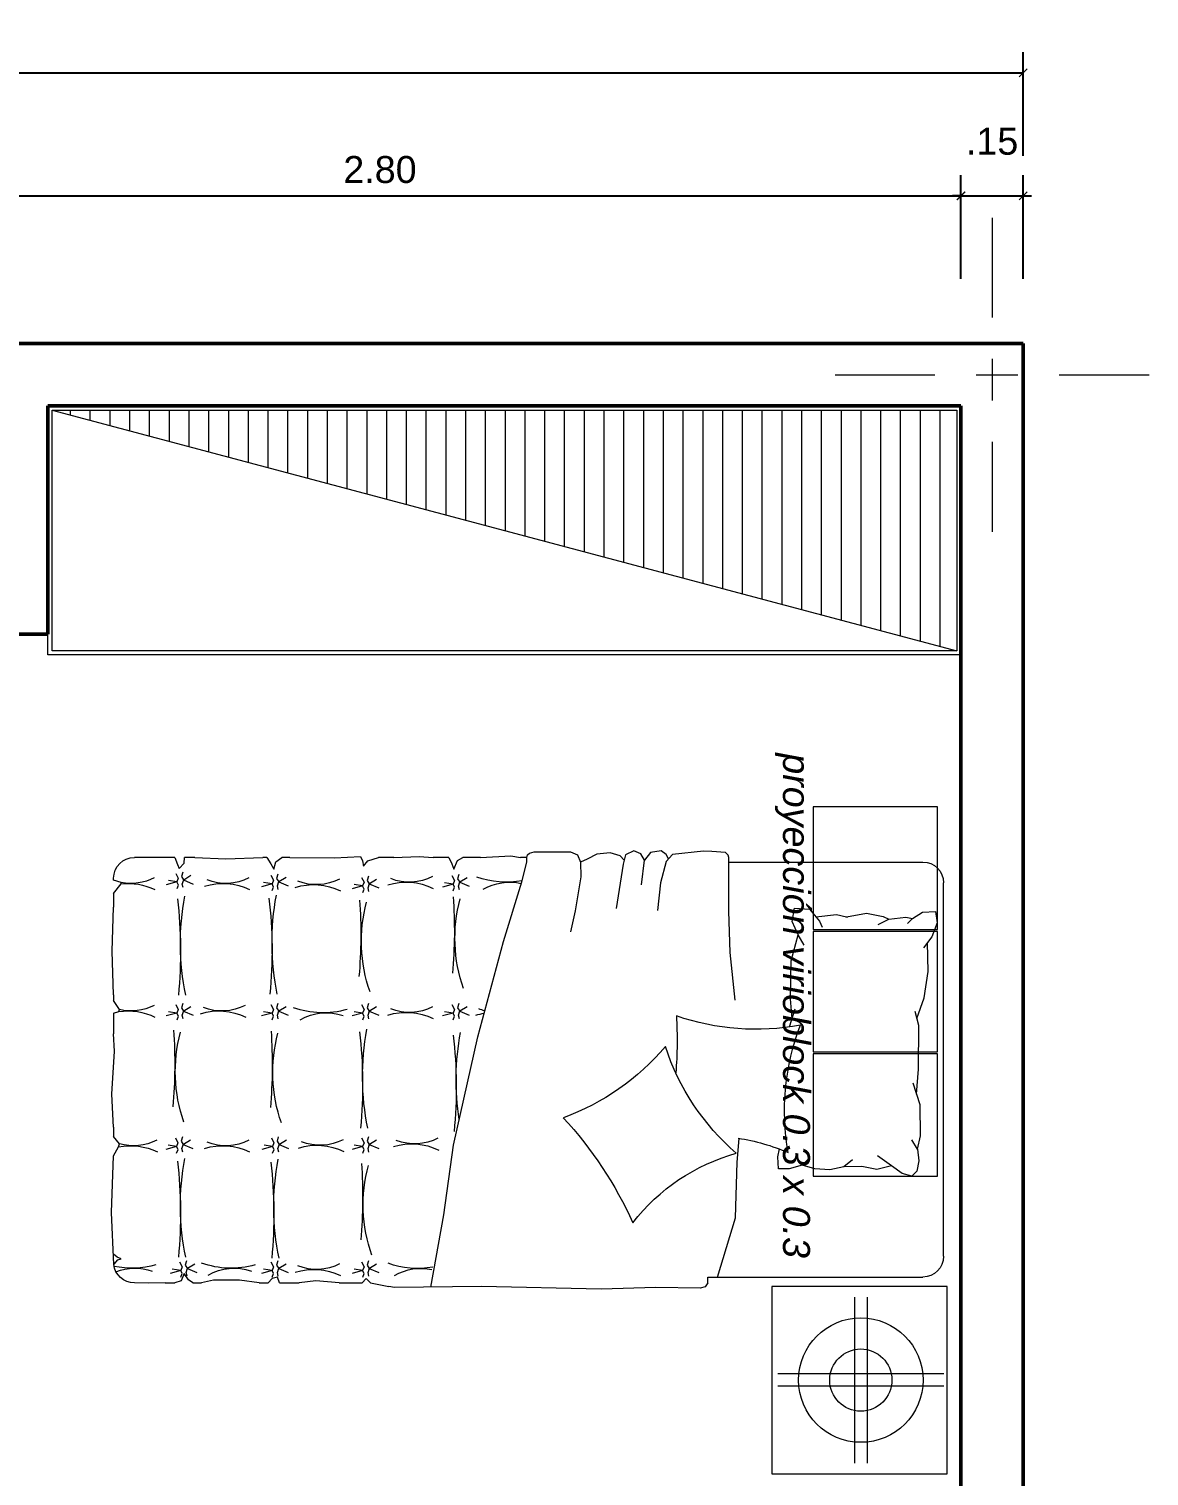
# Model space of a CAD drawing. Header units: millimetres. Extents: x 2033 to 2295, y 1536 to 1691.
# Drawn here: x 2186.819 to 2189.518, y 1555.868 to 1559.356 of the extents above; entities that cross this region are included whole.
import ezdxf

# ---------------------------------------------------------------- set-up
doc = ezdxf.new("R2010")
doc.units = ezdxf.units.MM
doc.linetypes.add('ACAD_ISO10W100', pattern=[18, 12, -3, 0, -3])
doc.layers.get('Defpoints').update_dxf_attribs({"color": 164})
for name, color, linetype, lineweight in [('Mobiliario', 38, 'Continuous', 9), ('MUEBLES-PUERTAS', 21, 'Continuous', 9), ('muroalto', 12, 'Continuous', 50), ('PYV', 30, 'Continuous', 13), ('texturasde piso', 252, 'Continuous', 0), ('UNO', 254, 'Continuous', 9)]:
    doc.layers.add(name, color=color, linetype=linetype, lineweight=lineweight)
doc.styles.get("Standard").update_dxf_attribs({"font": 'arial.ttf'})
doc.dimstyles.new('Aritek', dxfattribs={"dimtxt": 0.065, "dimasz": 0.02, "dimexe": 0.05, "dimexo": 0.15, "dimgap": 0.03, "dimtad": 2, "dimtih": 1, "dimtoh": 1, "dimzin": 4, "dimdsep": 46, "dimtxsty": 'Standard', "dimblk": 'ARCHTICK', "dimcen": 0.1, "dimclrt": 7, "dimadec": 0, "dimazin": 0, "dimtfac": 1, "dimtmove": 2, "dimatfit": 1, "dimldrblk": 'DOTSMALL', "dimfxl": 0.2, "dimfxlon": 1, "dimarcsym": 0})

# ---------------------------------------------------------------- blocks, each defined once
blk = doc.blocks.new('P')
at = {"linetype": 'Continuous'}
for p, q in [((0.06, 1), (0.02, 1)), ((0.02, 0.075), (0.02, 1)), ((0.06, 1), (0.06, 0.075)), ((0, 0), (0, 0.075)), ((0, 0.075), (0.02, 0.075)), ((0.06, 0.075), (0.02, 0.075)), ((0.02, 0.075), (0.02, 0.035)), ((0.98, 0.075), (0.98, 0.035)), ((1, 0.075), (0.98, 0.075)), ((1, 0), (1, 0.075)), ((0.03, 0), (0, 0)), ((0.02, 0.035), (0.03, 0.035)), ((0.03, 0.035), (0.03, 0)), ((0.97, 0.035), (0.97, 0)), ((0.98, 0.035), (0.97, 0.035)), ((0.97, 0), (1, 0))]:
    blk.add_line(p, q, dxfattribs=at)
blk.add_arc((0.0086, 0.0289), 0.9725, 2.7199, 86.9696, dxfattribs=at)
blk = doc.blocks.new('1cama')
at = {"layer": 'Mobiliario'}
for p, q in [((729.901, 525.6366), (729.8037, 525.6366)), ((729.901, 525.6366), (729.9076, 525.62)), ((729.9237, 525.6229), (729.9244, 525.6366)), ((729.9492, 525.6366), (729.9244, 525.6366)), ((729.9492, 525.6366), (730.0245, 525.6332)), ((730.0245, 525.6332), (730.1129, 525.6366)), ((730.1231, 525.6366), (730.1129, 525.6366)), ((730.1231, 525.6366), (730.1326, 525.6215)), ((730.1443, 525.6259), (730.1589, 525.6366)), ((730.1786, 525.6366), (730.1589, 525.6366)), ((730.1786, 525.6366), (730.286, 525.6361)), ((730.286, 525.6361), (730.3489, 525.639)), ((730.3489, 525.639), (730.3533, 525.6288)), ((730.3664, 525.6288), (730.392, 525.6366)), ((730.4287, 525.6366), (730.392, 525.6366)), ((730.4287, 525.6366), (730.4901, 525.6391)), ((730.4901, 525.6391), (730.5237, 525.6366)), ((730.5617, 525.6366), (730.5237, 525.6366)), ((730.5617, 525.6366), (730.569, 525.6216)), ((730.5822, 525.6289), (730.5953, 525.6366)), ((730.6377, 525.6366), (730.5953, 525.6366)), ((730.6377, 525.6366), (730.7108, 525.6406)), ((730.7108, 525.6406), (730.7341, 525.6366)), ((730.7496, 525.6366), (730.7341, 525.6366)), ((730.7496, 525.6366), (730.7507, 525.6429)), ((730.7496, 525.6256), (730.7496, 525.6366)), ((730.7507, 525.6429), (730.756, 525.6468)), ((730.756, 525.6468), (730.7669, 525.6505)), ((730.7669, 525.6505), (730.8548, 525.6501)), ((730.8548, 525.6501), (730.8715, 525.6433)), ((730.8715, 525.6433), (730.8784, 525.6254)), ((730.9183, 525.6447), (730.8949, 525.6323)), ((730.95, 525.6475), (730.9183, 525.6447)), ((730.9747, 525.6406), (730.95, 525.6475)), ((730.984, 525.6299), (730.9747, 525.6406)), ((730.9868, 525.6426), (730.9819, 525.6207)), ((731.0075, 525.6523), (730.9868, 525.6426)), ((731.0245, 525.645), (731.0075, 525.6523)), ((731.033, 525.6304), (731.0245, 525.645)), ((731.0476, 525.6486), (731.033, 525.6304)), ((731.0731, 525.6523), (731.0476, 525.6486)), ((731.0853, 525.6438), (731.0731, 525.6523)), ((731.1002, 525.644), (731.0853, 525.6267)), ((731.0908, 525.6331), (731.0853, 525.6438)), ((731.1748, 525.652), (731.1002, 525.644)), ((731.1953, 525.6507), (731.1748, 525.652)), ((731.2279, 525.6489), (731.1953, 525.6507)), ((731.2344, 525.6424), (731.2279, 525.6489)), ((731.2363, 525.6366), (731.2344, 525.6424)), ((731.2363, 525.6256), (731.2363, 525.6366)), ((729.9076, 525.62), (729.912, 525.6098)), ((729.912, 525.6098), (729.9237, 525.6229)), ((729.9202, 525.6008), (729.9172, 525.5904)), ((730.1326, 525.6215), (730.1399, 525.6083)), ((730.1399, 525.6083), (730.1443, 525.6259)), ((730.3533, 525.6288), (730.3562, 525.6156)), ((730.3562, 525.6156), (730.3664, 525.6288)), ((730.569, 525.6216), (730.5734, 525.6084)), ((730.5734, 525.6084), (730.5822, 525.6289)), ((730.7371, 525.5776), (730.7496, 525.6256)), ((730.8949, 525.6323), (730.8784, 525.6254)), ((730.8784, 525.6254), (730.8797, 525.5896)), ((730.9819, 525.6207), (730.9649, 525.5135)), ((731.0257, 525.5707), (731.033, 525.6304)), ((731.0853, 525.6267), (731.0719, 525.5756)), ((731.2363, 525.6256), (731.7037, 525.6256)), ((731.2363, 525.5071), (731.2363, 525.6256)), ((729.7537, 525.5815), (729.7537, 525.5866)), ((729.7721, 525.5764), (729.7537, 525.5818)), ((729.7537, 525.5494), (729.7715, 525.5732)), ((729.7715, 525.5732), (729.7721, 525.5764)), ((729.9061, 525.5778), (729.8806, 525.5708)), ((729.9061, 525.5778), (729.8857, 525.5811)), ((729.9035, 525.5982), (729.9095, 525.5867)), ((729.9095, 525.5867), (729.9061, 525.5778)), ((729.9098, 525.57), (729.9061, 525.5778)), ((729.9065, 525.5619), (729.9098, 525.57)), ((729.9172, 525.5904), (729.9222, 525.5826)), ((729.9191, 525.5726), (729.9228, 525.583)), ((729.9213, 525.5641), (729.9191, 525.5726)), ((729.9222, 525.5826), (729.945, 525.5726)), ((729.9228, 525.583), (729.9399, 525.5938)), ((730.1354, 525.5732), (730.1098, 525.5661)), ((730.1354, 525.5732), (730.115, 525.5765)), ((730.1328, 525.5936), (730.1387, 525.5821)), ((730.1387, 525.5821), (730.1354, 525.5732)), ((730.1391, 525.5654), (730.1354, 525.5732)), ((730.1358, 525.5572), (730.1391, 525.5654)), ((730.1495, 525.5962), (730.1465, 525.5858)), ((730.1465, 525.5858), (730.1515, 525.578)), ((730.1484, 525.568), (730.1521, 525.5784)), ((730.1506, 525.5594), (730.1484, 525.568)), ((730.1515, 525.578), (730.1743, 525.568)), ((730.1521, 525.5784), (730.1691, 525.5891)), ((730.3537, 525.5683), (730.3282, 525.5612)), ((730.3537, 525.5683), (730.3334, 525.5716)), ((730.3511, 525.5887), (730.3571, 525.5772)), ((730.3571, 525.5772), (730.3537, 525.5683)), ((730.3574, 525.5605), (730.3537, 525.5683)), ((730.3678, 525.5913), (730.3649, 525.5809)), ((730.3649, 525.5809), (730.3698, 525.5731)), ((730.3667, 525.5631), (730.3704, 525.5735)), ((730.3698, 525.5731), (730.3927, 525.5631)), ((730.3704, 525.5735), (730.3875, 525.5842)), ((730.5716, 525.5725), (730.546, 525.5654)), ((730.5716, 525.5725), (730.5512, 525.5758)), ((730.569, 525.5929), (730.5749, 525.5814)), ((730.5749, 525.5814), (730.5716, 525.5725)), ((730.5753, 525.5647), (730.5716, 525.5725)), ((730.5857, 525.5955), (730.5827, 525.5851)), ((730.5827, 525.5851), (730.5877, 525.5773)), ((730.5846, 525.5673), (730.5883, 525.5777)), ((730.5868, 525.5587), (730.5846, 525.5673)), ((730.5877, 525.5773), (730.6105, 525.5673)), ((730.5883, 525.5777), (730.6053, 525.5884)), ((730.6931, 525.4337), (730.7371, 525.5776)), ((730.8797, 525.5896), (730.866, 525.5083)), ((731.0719, 525.5756), (731.0646, 525.5087)), ((731.7537, 524.6756), (731.7537, 525.5756)), ((729.7537, 525.5494), (729.7537, 525.5172)), ((730.3541, 525.5523), (730.3574, 525.5605)), ((730.3689, 525.5546), (730.3667, 525.5631)), ((730.572, 525.5565), (730.5753, 525.5647)), ((729.7498, 525.4109), (729.7537, 525.5172)), ((730.866, 525.5083), (730.855, 525.4573)), ((731.2392, 525.4072), (731.2363, 525.5071)), ((731.3887, 525.4819), (731.3943, 525.5143)), ((731.3943, 525.5143), (731.4306, 525.5121)), ((731.4306, 525.5121), (731.4543, 525.4834)), ((731.446, 525.4935), (731.4953, 525.4991)), ((731.4953, 525.4991), (731.5201, 525.4934)), ((731.5201, 525.4934), (731.5683, 525.502)), ((731.5683, 525.502), (731.6079, 525.4941)), ((731.6787, 525.4898), (731.7032, 525.5047)), ((731.7032, 525.5047), (731.7343, 525.5065)), ((731.7343, 525.5065), (731.7381, 525.4789)), ((731.4031, 525.45), (731.3887, 525.4819)), ((731.4185, 525.468), (731.4185, 525.468)), ((731.4185, 525.468), (731.4185, 525.468)), ((731.4185, 525.468), (731.4185, 525.468)), ((731.4456, 525.4939), (731.4494, 525.4939)), ((731.4543, 525.4834), (731.4607, 525.4684)), ((731.518, 525.4939), (731.5227, 525.4939)), ((731.5958, 525.4748), (731.6221, 525.4878)), ((731.6079, 525.4941), (731.6221, 525.4878)), ((731.6221, 525.4878), (731.6625, 525.4926)), ((731.6625, 525.4926), (731.6787, 525.4898)), ((731.667, 525.4777), (731.6787, 525.4898)), ((731.7381, 525.4789), (731.7251, 525.4451)), ((730.6314, 525.2045), (730.6931, 525.4337)), ((731.3866, 525.3872), (731.4031, 525.45)), ((731.418, 525.4254), (731.4031, 525.45)), ((731.7251, 525.4451), (731.7053, 525.4189)), ((731.7164, 525.3618), (731.7148, 525.4314)), ((729.7537, 525.3052), (729.7498, 525.4109)), ((731.2515, 525.2931), (731.2392, 525.4072)), ((731.3847, 525.2962), (731.3866, 525.3872)), ((731.7071, 525.2985), (731.7164, 525.3618)), ((729.7537, 525.3052), (729.7537, 525.292)), ((729.7677, 525.2699), (729.7537, 525.292)), ((731.3884, 525.2479), (731.3847, 525.2962)), ((731.6895, 525.2486), (731.7071, 525.2985)), ((729.7537, 525.2617), (729.7666, 525.2651)), ((729.7537, 525.2617), (729.7537, 525.2116)), ((729.7666, 525.2651), (729.7677, 525.2699)), ((729.9061, 525.2617), (729.8806, 525.2546)), ((729.9061, 525.2617), (729.8857, 525.265)), ((729.9035, 525.2821), (729.9095, 525.2706)), ((729.9095, 525.2706), (729.9061, 525.2617)), ((729.9098, 525.2539), (729.9061, 525.2617)), ((729.9065, 525.2457), (729.9098, 525.2539)), ((729.9202, 525.2847), (729.9172, 525.2743)), ((729.9172, 525.2743), (729.9222, 525.2665)), ((729.9191, 525.2565), (729.9228, 525.2669)), ((729.9213, 525.2479), (729.9191, 525.2565)), ((729.9222, 525.2665), (729.945, 525.2565)), ((729.9228, 525.2669), (729.9399, 525.2776)), ((730.1354, 525.2617), (730.1098, 525.2546)), ((730.1354, 525.2617), (730.115, 525.265)), ((730.1328, 525.2821), (730.1387, 525.2706)), ((730.1387, 525.2706), (730.1354, 525.2617)), ((730.1391, 525.2539), (730.1354, 525.2617)), ((730.1358, 525.2457), (730.1391, 525.2539)), ((730.1495, 525.2847), (730.1465, 525.2743)), ((730.1465, 525.2743), (730.1515, 525.2665)), ((730.1484, 525.2565), (730.1521, 525.2669)), ((730.1506, 525.2479), (730.1484, 525.2565)), ((730.1515, 525.2665), (730.1743, 525.2565)), ((730.1521, 525.2669), (730.1691, 525.2776)), ((730.3537, 525.2617), (730.3282, 525.2546)), ((730.3537, 525.2617), (730.3334, 525.265)), ((730.3511, 525.2821), (730.3571, 525.2706)), ((730.3571, 525.2706), (730.3537, 525.2617)), ((730.3574, 525.2539), (730.3537, 525.2617)), ((730.3541, 525.2457), (730.3574, 525.2539)), ((730.3678, 525.2847), (730.3649, 525.2743)), ((730.3649, 525.2743), (730.3698, 525.2665)), ((730.3667, 525.2565), (730.3704, 525.2669)), ((730.3689, 525.2479), (730.3667, 525.2565)), ((730.3698, 525.2665), (730.3927, 525.2565)), ((730.3704, 525.2669), (730.3875, 525.2776)), ((730.5716, 525.2617), (730.546, 525.2546)), ((730.5716, 525.2617), (730.5512, 525.265)), ((730.569, 525.2821), (730.5749, 525.2706)), ((730.5749, 525.2706), (730.5716, 525.2617)), ((730.5753, 525.2539), (730.5716, 525.2617)), ((730.572, 525.2457), (730.5753, 525.2539)), ((730.5857, 525.2847), (730.5827, 525.2743)), ((730.5827, 525.2743), (730.5877, 525.2665)), ((730.5846, 525.2565), (730.5883, 525.2669)), ((730.5868, 525.2479), (730.5846, 525.2565)), ((730.5877, 525.2665), (730.6105, 525.2565)), ((730.5883, 525.2669), (730.6053, 525.2776)), ((731.3822, 525.2283), (731.396, 525.2719)), ((731.694, 525.2319), (731.6851, 525.2653)), ((731.693, 525.1263), (731.694, 525.2319)), ((729.7555, 525.1701), (729.7537, 525.2116)), ((730.5727, 524.9431), (730.6314, 525.2045)), ((729.7497, 525.0663), (729.7555, 525.1701)), ((731.6885, 525.0662), (731.693, 525.1263)), ((731.6969, 525.0404), (731.68, 525.0924)), ((729.7537, 524.9864), (729.7497, 525.0663)), ((731.6978, 524.9656), (731.6969, 525.0404)), ((729.7537, 524.9864), (729.7537, 524.9644)), ((729.7679, 524.9467), (729.7537, 524.9644)), ((729.7537, 524.9176), (729.7657, 524.9392)), ((729.7657, 524.9392), (729.7679, 524.9467)), ((729.9053, 524.9403), (729.8797, 524.9332)), ((729.9053, 524.9403), (729.8849, 524.9436)), ((729.9027, 524.9607), (729.9086, 524.9492)), ((729.9086, 524.9492), (729.9053, 524.9403)), ((729.909, 524.9325), (729.9053, 524.9403)), ((729.9193, 524.9633), (729.9164, 524.9529)), ((729.9164, 524.9529), (729.9213, 524.9451)), ((729.9182, 524.9351), (729.9219, 524.9455)), ((729.9213, 524.9451), (729.9442, 524.9351)), ((729.9219, 524.9455), (729.939, 524.9562)), ((730.1365, 524.9403), (730.1109, 524.9332)), ((730.1365, 524.9403), (730.1161, 524.9436)), ((730.1339, 524.9607), (730.1398, 524.9492)), ((730.1398, 524.9492), (730.1365, 524.9403)), ((730.1402, 524.9325), (730.1365, 524.9403)), ((730.1506, 524.9633), (730.1476, 524.9529)), ((730.1476, 524.9529), (730.1525, 524.9451)), ((730.1495, 524.9351), (730.1532, 524.9455)), ((730.1525, 524.9451), (730.1754, 524.9351)), ((730.1532, 524.9455), (730.1702, 524.9562)), ((730.3537, 524.9403), (730.3282, 524.9332)), ((730.3537, 524.9403), (730.3334, 524.9436)), ((730.3511, 524.9607), (730.3571, 524.9492)), ((730.3571, 524.9492), (730.3537, 524.9403)), ((730.3574, 524.9325), (730.3537, 524.9403)), ((730.3678, 524.9633), (730.3649, 524.9529)), ((730.3649, 524.9529), (730.3698, 524.9451)), ((730.3667, 524.9351), (730.3704, 524.9455)), ((730.3698, 524.9451), (730.3927, 524.9351)), ((730.3704, 524.9455), (730.3875, 524.9562)), ((730.5493, 524.7757), (730.5727, 524.9431)), ((731.2561, 524.902), (731.2608, 524.9591)), ((731.6904, 524.9333), (731.6772, 524.9559)), ((731.6904, 524.9333), (731.6978, 524.9656)), ((729.7482, 524.7811), (729.7537, 524.9176)), ((729.9056, 524.9243), (729.909, 524.9325)), ((729.9205, 524.9266), (729.9182, 524.9351)), ((730.1369, 524.9243), (730.1402, 524.9325)), ((730.1517, 524.9266), (730.1495, 524.9351)), ((730.3541, 524.9243), (730.3574, 524.9325)), ((730.3689, 524.9266), (730.3667, 524.9351)), ((731.3543, 524.9154), (731.358, 524.9341)), ((731.3562, 524.8861), (731.3543, 524.9154)), ((731.4306, 524.9126), (731.4132, 524.8954)), ((731.5341, 524.9081), (731.5131, 524.8912)), ((731.6279, 524.8933), (731.5947, 524.9172)), ((731.6942, 524.9057), (731.689, 524.8805)), ((731.6904, 524.9333), (731.6942, 524.9057)), ((731.2525, 524.7682), (731.2561, 524.902)), ((731.3817, 524.8864), (731.3562, 524.8861)), ((731.4132, 524.8954), (731.3817, 524.8864)), ((731.4436, 524.8863), (731.4132, 524.8954)), ((731.4798, 524.8841), (731.4436, 524.8863)), ((731.5131, 524.8912), (731.4798, 524.8841)), ((731.5568, 524.8922), (731.5131, 524.8912)), ((731.5928, 524.8845), (731.5568, 524.8922)), ((731.6279, 524.8933), (731.5928, 524.8845)), ((731.6541, 524.8753), (731.6279, 524.8933)), ((731.6774, 524.8685), (731.6541, 524.8753)), ((731.689, 524.8805), (731.6774, 524.8685)), ((729.7541, 524.6558), (729.7482, 524.7811)), ((730.5179, 524.6014), (730.5493, 524.7757)), ((731.209, 524.6256), (731.2525, 524.7682)), ((729.7623, 524.6732), (729.7537, 524.6809)), ((729.7553, 524.6565), (729.7636, 524.6667)), ((729.7718, 524.6697), (729.7623, 524.6732)), ((729.7636, 524.6667), (729.7718, 524.6697)), ((729.9128, 524.6619), (729.9187, 524.6504)), ((729.9295, 524.6645), (729.9265, 524.6541)), ((730.1328, 524.6619), (730.1387, 524.6504)), ((730.1495, 524.6645), (730.1465, 524.6541)), ((730.3511, 524.6619), (730.3571, 524.6504)), ((730.3678, 524.6645), (730.3649, 524.6541)), ((729.9154, 524.6415), (729.8898, 524.6344)), ((729.9154, 524.6415), (729.895, 524.6448)), ((729.9187, 524.6504), (729.9154, 524.6415)), ((729.9191, 524.6337), (729.9154, 524.6415)), ((729.9158, 524.6255), (729.9191, 524.6337)), ((729.9238, 524.6338), (729.9165, 524.6162)), ((729.934, 524.6191), (729.9238, 524.6338)), ((729.9265, 524.6541), (729.9315, 524.6463)), ((729.9284, 524.6363), (729.9321, 524.6467)), ((729.9306, 524.6278), (729.9284, 524.6363)), ((729.9315, 524.6463), (729.9543, 524.6363)), ((729.9321, 524.6467), (729.9491, 524.6574)), ((730.1354, 524.6415), (730.1098, 524.6344)), ((730.1354, 524.6415), (730.115, 524.6448)), ((730.1387, 524.6504), (730.1354, 524.6415)), ((730.1391, 524.6337), (730.1354, 524.6415)), ((730.1488, 524.625), (730.1357, 524.6221)), ((730.1358, 524.6255), (730.1391, 524.6337)), ((730.1465, 524.6541), (730.1515, 524.6463)), ((730.1484, 524.6363), (730.1521, 524.6467)), ((730.1506, 524.6278), (730.1484, 524.6363)), ((730.1538, 524.6114), (730.1488, 524.625)), ((730.1515, 524.6463), (730.1743, 524.6363)), ((730.1521, 524.6467), (730.1691, 524.6574)), ((730.3537, 524.6415), (730.3282, 524.6344)), ((730.3537, 524.6415), (730.3334, 524.6448)), ((730.3571, 524.6504), (730.3537, 524.6415)), ((730.3574, 524.6337), (730.3537, 524.6415)), ((730.3541, 524.6255), (730.3574, 524.6337)), ((730.3649, 524.6541), (730.3698, 524.6463)), ((730.3667, 524.6363), (730.3704, 524.6467)), ((730.3689, 524.6278), (730.3667, 524.6363)), ((730.3698, 524.6463), (730.3927, 524.6363)), ((730.3704, 524.6467), (730.3875, 524.6574)), ((731.1855, 524.6256), (731.7037, 524.6256)), ((731.1855, 524.6114), (731.1855, 524.6256)), ((729.8376, 524.6104), (729.8037, 524.6114)), ((729.8777, 524.6114), (729.8376, 524.6104)), ((729.8777, 524.6114), (729.901, 524.6114)), ((729.9165, 524.6162), (729.901, 524.6114)), ((729.9449, 524.6114), (729.934, 524.6191)), ((729.9449, 524.6114), (729.9653, 524.6114)), ((729.994, 524.6177), (729.9653, 524.6114)), ((730.0568, 524.6177), (729.994, 524.6177)), ((730.1041, 524.6114), (730.0568, 524.6177)), ((730.1041, 524.6114), (730.1261, 524.6114)), ((730.1357, 524.6221), (730.1261, 524.6114)), ((730.1538, 524.6114), (730.2006, 524.6114)), ((730.2409, 524.6162), (730.2006, 524.6114)), ((730.297, 524.6114), (730.2409, 524.6162)), ((730.297, 524.6114), (730.3526, 524.6114)), ((730.3622, 524.6221), (730.3526, 524.6114)), ((730.373, 524.6114), (730.3622, 524.6221)), ((730.373, 524.6114), (730.4168, 524.603)), ((730.4304, 524.6003), (730.4168, 524.603)), ((730.6403, 524.603), (730.4304, 524.6003)), ((730.9283, 524.5962), (730.6403, 524.603)), ((731.0604, 524.6003), (730.9283, 524.5962)), ((731.1667, 524.5989), (731.0604, 524.6003)), ((731.1789, 524.6017), (731.1667, 524.5989)), ((731.1855, 524.6114), (731.1789, 524.6017))]:
    blk.add_line(p, q, dxfattribs=at)
at = {"layer": 'Mobiliario', "extrusion": (0, 0, -1)}
for centre, major_axis, start_param, end_param in [((729.8037, 525.5866), (0.0354, 0.0354), 3.926991, 5.497787), ((731.7037, 525.5756), (0.0354, 0.0354), -0.785398, 0.785398), ((729.7883, 525.4268), (-0.1042, 0.1042), 0.671089, 1.241981), ((729.7958, 525.6959), (-0.0862, 0.0862), 3.451408, 4.122212), ((730.0164, 525.4268), (0.1042, 0.1042), -1.088313, -0.328815), ((730.0238, 525.6959), (-0.0862, 0.0862), 3.451408, 4.302576), ((730.2351, 525.4238), (0.1042, 0.1042), -1.088313, -0.328815), ((730.2425, 525.6929), (0.0862, 0.0862), 1.880611, 2.731779), ((730.4586, 525.4299), (0.1042, 0.1042), -1.088313, -0.328815), ((730.4661, 525.699), (-0.0862, 0.0862), 3.451408, 4.302576), ((730.6996, 525.7871), (-0.1486, 0.1486), 3.743851, 4.271332), ((730.7076, 525.4508), (-0.0893, 0.0893), 0.261907, 1.012101), ((728.8288, 525.4105), (0.768, 0.768), 0.668904, 0.882861), ((730.5333, 525.4298), (0.4374, 0.4374), 3.723702, 4.111777), ((729.0493, 525.4125), (0.768, 0.768), 0.668904, 0.882861), ((730.7539, 525.4317), (0.4374, 0.4374), 3.723702, 4.111777), ((729.1702, 525.4524), (0.8338, 0.8338), 0.716197, 0.872766), ((730.9387, 525.442), (0.2564, 0.2564), 3.585139, 4.191425), ((729.3956, 525.4603), (0.8338, 0.8338), 0.716197, 0.872766), ((730.7133, 525.4342), (0.2564, 0.2564), 3.585139, 4.191425), ((729.7884, 525.1194), (0.1042, 0.1042), -0.933777, -0.328815), ((729.7958, 525.3885), (-0.0862, 0.0862), 3.451408, 4.159706), ((730.0073, 525.1194), (0.1042, 0.1042), -1.088313, -0.328815), ((730.0147, 525.3885), (0.0862, 0.0862), 1.880611, 2.731779), ((730.2581, 525.4724), (0.1486, 0.1486), 2.076686, 2.700536), ((730.2661, 525.1362), (-0.0893, 0.0893), 0.261907, 1.116869), ((730.4586, 525.116), (0.1042, 0.1042), -1.088313, -0.328815), ((730.4661, 525.3851), (0.0862, 0.0862), 1.880611, 2.731779), ((730.6707, 525.116), (-0.1042, 0.1042), 0.482483, 0.621599), ((730.6782, 525.3851), (-0.0862, 0.0862), 4.175522, 4.302576), ((730.1465, 525.1963), (0.6824, 0.6824), 0.724808, 0.867237), ((731.3007, 525.8062), (-0.4127, 0.4127), 3.741064, 4.260245), ((728.7218, 525.1388), (-0.8338, 0.8338), 2.286993, 2.443562), ((728.9567, 525.1366), (0.8338, 0.8338), 0.716197, 0.872766), ((730.9721, 525.109), (0.4374, 0.4374), 3.723702, 4.111777), ((731.9524, 525.0256), (0.4115, 0.4115), 3.75376, 4.290735), ((730.2649, 525.1205), (0.2564, 0.2564), 3.585139, 4.191425), ((730.4998, 525.1184), (0.2564, 0.2564), 3.585139, 4.191425), ((729.2676, 525.0898), (0.768, 0.768), 0.668904, 0.882861), ((729.4932, 525.082), (-0.768, 0.768), 2.2397, 2.453658), ((731.1977, 525.1012), (0.4374, 0.4374), 3.770546, 4.111777), ((730.6379, 525.558), (-0.4127, 0.4127), 3.059007, 3.578188), ((731.6359, 525.3629), (-0.4115, 0.4115), 4.642499, 5.179474), ((730.1264, 524.3569), (-0.6824, 0.6824), 1.613547, 1.9296), ((729.7943, 524.7947), (0.1042, 0.1042), -0.980518, -0.328815), ((729.8017, 525.0638), (0.0862, 0.0862), 1.880611, 2.637739), ((730.0164, 524.7947), (0.1042, 0.1042), -1.088313, -0.328815), ((730.0238, 525.0638), (-0.0862, 0.0862), 3.451408, 4.302576), ((730.2434, 524.7958), (-0.1042, 0.1042), 0.482483, 1.241981), ((730.2509, 525.0649), (-0.0862, 0.0862), 3.451408, 4.302576), ((730.472, 524.7992), (0.1042, 0.1042), -1.088313, -0.328815), ((730.4795, 525.0683), (0.0862, 0.0862), 1.880611, 2.731779), ((731.1893, 524.4921), (0.3345, 0.3345), -0.638386, -0.372238), ((728.8288, 524.7787), (0.768, 0.768), 0.668904, 0.882861), ((730.5333, 524.7979), (0.4374, 0.4374), 3.723702, 4.111777), ((729.0537, 524.7764), (0.768, 0.768), 0.668904, 0.882861), ((730.7582, 524.7956), (0.4374, 0.4374), 3.723702, 4.111777), ((731.3799, 524.4676), (-0.3345, 0.3345), 6.153921, 6.799687), ((730.7177, 524.7997), (0.2564, 0.2564), 3.585139, 4.191425), ((729.1745, 524.8179), (0.8338, 0.8338), 0.716197, 0.872766), ((730.0365, 524.8569), (-0.1486, 0.1486), 3.647482, 4.271332), ((730.4859, 524.8564), (-0.1486, 0.1486), 3.751041, 4.271332), ((731.7037, 524.6756), (0.0354, 0.0354), 0.785398, 2.356194), ((729.8037, 524.6614), (-0.0354, 0.0354), 3.926991, 5.384054), ((729.7974, 524.8569), (-0.1486, 0.1486), 3.647482, 4.131092), ((729.8054, 524.5206), (0.0893, 0.0893), -1.158214, -0.453928), ((730.0445, 524.5206), (0.0893, 0.0893), -1.30889, -0.453928), ((730.2351, 524.4966), (-0.1042, 0.1042), 0.482483, 1.241981), ((730.2425, 524.7657), (-0.0862, 0.0862), 3.451408, 4.302576), ((730.4939, 524.5201), (0.0893, 0.0893), -1.30889, -0.570385)]:
    blk.add_ellipse(centre, major_axis=major_axis, ratio=1, start_param=start_param, end_param=end_param, dxfattribs=at)
blk = doc.blocks.new('veldo')
at = {"layer": 'Mobiliario'}
for p, q in [((731.1008, 523.9665), (731.1008, 523.5665)), ((731.1308, 523.9665), (731.1308, 523.5665)), ((730.9158, 523.7815), (731.3158, 523.7815)), ((730.9158, 523.7515), (731.3158, 523.7515))]:
    blk.add_line(p, q, dxfattribs=at)
blk.add_lwpolyline([(730.8905, 523.9746), (730.8905, 523.5521), (731.3415, 523.5521), (731.3415, 523.9746)], close=True, dxfattribs=at)
for radius in [0.15, 0.075]:
    blk.add_circle((731.1158, 523.7665), radius, dxfattribs=at)
blk = doc.blocks.new('_ArchTick')
at = {"color": 0, "linetype": 'ByBlock', "const_width": 0.15}
blk.add_lwpolyline([(-0.5, -0.5), (0.5, 0.5)], dxfattribs=at)
blk = doc.blocks.new('*D356')
at = {"layer": 'Defpoints', "color": 0, "linetype": 'Continuous', "transparency": 16777216}
for p in [(2189.0645, 1558.9534), (2186.2645, 1558.1688), (2189.0645, 1558.1688)]:
    blk.add_point(p, dxfattribs=at)
at = {"layer": 'UNO', "color": 0, "linetype": 'Continuous', "lineweight": -2, "transparency": 16777216}
for p, q in [((2186.2645, 1558.7534), (2186.2645, 1559.0034)), ((2189.0645, 1558.7534), (2189.0645, 1559.0034)), ((2186.2645, 1558.9534), (2189.0645, 1558.9534))]:
    blk.add_line(p, q, dxfattribs=at)
at = {"layer": 'UNO', "color": 0, "linetype": 'Continuous', "lineweight": -2, "transparency": 16777216, "xscale": 0.02, "yscale": 0.02, "zscale": 0.02, "rotation": 180}
blk.add_blockref('_ArchTick', (2186.2645, 1558.9534), dxfattribs=at)
at = {"layer": 'UNO', "color": 0, "linetype": 'Continuous', "lineweight": -2, "transparency": 16777216, "xscale": 0.02, "yscale": 0.02, "zscale": 0.02}
blk.add_blockref('_ArchTick', (2189.0645, 1558.9534), dxfattribs=at)
at = {"layer": 'UNO', "color": 7, "linetype": 'Continuous', "transparency": 16777216, "insert": (2187.6645, 1559.0165), "char_height": 0.065, "attachment_point": 5}
blk.add_mtext('2.80', dxfattribs=at)
blk = doc.blocks.new('_DotSmall')
at = {"color": 0, "linetype": 'ByBlock', "const_width": 0.5}
blk.add_lwpolyline([(-0.0625, 0, 1), (0.0625, 0, 1)], format="xyb", close=True, dxfattribs=at)
blk = doc.blocks.new('*D357')
at = {"layer": 'Defpoints', "color": 0, "linetype": 'Continuous', "transparency": 16777216}
for p in [(2189.2145, 1558.9534), (2189.2145, 1558.3188), (2189.0645, 1558.1688)]:
    blk.add_point(p, dxfattribs=at)
at = {"layer": 'UNO', "color": 0, "linetype": 'Continuous', "lineweight": -2, "transparency": 16777216}
for p, q in [((2189.0645, 1558.7534), (2189.0645, 1559.0034)), ((2189.2145, 1558.7534), (2189.2145, 1559.0034)), ((2189.0645, 1558.9534), (2189.0445, 1558.9534)), ((2189.0645, 1558.9534), (2189.2145, 1558.9534)), ((2189.2145, 1558.9534), (2189.2345, 1558.9534))]:
    blk.add_line(p, q, dxfattribs=at)
at = {"layer": 'UNO', "color": 0, "linetype": 'Continuous', "lineweight": -2, "transparency": 16777216, "xscale": 0.02, "yscale": 0.02, "zscale": 0.02}
blk.add_blockref('_ArchTick', (2189.0645, 1558.9534), dxfattribs=at)
at = {"layer": 'UNO', "color": 0, "linetype": 'Continuous', "lineweight": -2, "transparency": 16777216, "xscale": 0.02, "yscale": 0.02, "zscale": 0.02, "rotation": 180}
blk.add_blockref('_ArchTick', (2189.2145, 1558.9534), dxfattribs=at)
at = {"layer": 'UNO', "color": 7, "linetype": 'Continuous', "transparency": 16777216, "insert": (2189.1395, 1559.0847), "char_height": 0.065, "attachment_point": 5}
blk.add_mtext('.15', dxfattribs=at)
blk = doc.blocks.new('*D358')
at = {"layer": 'Defpoints', "color": 0, "linetype": 'Continuous', "transparency": 16777216}
for p in [(2189.2145, 1559.2498), (2181.5895, 1558.0794), (2189.2145, 1558.0794)]:
    blk.add_point(p, dxfattribs=at)
at = {"layer": 'UNO', "color": 0, "linetype": 'Continuous', "lineweight": -2, "transparency": 16777216}
for p, q in [((2181.5895, 1559.0498), (2181.5895, 1559.2998)), ((2189.2145, 1559.0498), (2189.2145, 1559.2998)), ((2181.5895, 1559.2498), (2189.2145, 1559.2498))]:
    blk.add_line(p, q, dxfattribs=at)
at = {"layer": 'UNO', "color": 0, "linetype": 'Continuous', "lineweight": -2, "transparency": 16777216, "xscale": 0.02, "yscale": 0.02, "zscale": 0.02, "rotation": 180}
blk.add_blockref('_ArchTick', (2181.5895, 1559.2498), dxfattribs=at)
at = {"layer": 'UNO', "color": 0, "linetype": 'Continuous', "lineweight": -2, "transparency": 16777216, "xscale": 0.02, "yscale": 0.02, "zscale": 0.02}
blk.add_blockref('_ArchTick', (2189.2145, 1559.2498), dxfattribs=at)
at = {"layer": 'UNO', "color": 7, "linetype": 'Continuous', "transparency": 16777216, "insert": (2185.402, 1559.313), "char_height": 0.065, "attachment_point": 5}
blk.add_mtext('7.63', dxfattribs=at)

msp = doc.modelspace()

# ---------------------------------------------------------------- hatches: boundary and pattern name
at = {"layer": 'MUEBLES-PUERTAS', "linetype": 'Continuous'}
h = msp.add_hatch(dxfattribs=at)
h.set_pattern_fill('LINE', color=256, scale=0.015, angle=450)
h.set_pattern_definition([(90, (69.225665, -26.127014), (-0.047625, 1e-17), [])])
h.paths.add_polyline_path([(2186.8745, 1558.4373), (2189.0545, 1557.8573), (2189.0545, 1558.4373)])

# ---------------------------------------------------------------- linework, layer by layer
msp.add_line((2186.8745, 1558.4373), (2189.0545, 1557.8573), dxfattribs=at)
for points in [[(2186.8645, 1558.4473), (2189.0645, 1558.4473), (2189.0645, 1557.8473), (2186.8645, 1557.8473)], [(2186.8745, 1558.4373), (2189.0545, 1558.4373), (2189.0545, 1557.8573), (2186.8745, 1557.8573)]]:
    msp.add_lwpolyline(points, close=True, dxfattribs=at)
at = {"layer": 'muroalto'}
for p, q in [((2181.5895, 1558.5973), (2189.2145, 1558.5973)), ((2189.2145, 1558.5973), (2189.2145, 1551.2473)), ((2186.8645, 1558.4473), (2189.0645, 1558.4473)), ((2186.8645, 1557.8973), (2186.8645, 1558.4473)), ((2189.0645, 1558.4473), (2189.0645, 1555.0773)), ((2186.2645, 1557.8973), (2186.8645, 1557.8973))]:
    msp.add_line(p, q, dxfattribs=at)
at = {"layer": 'texturasde piso', "ltscale": 0.015}
for points in [[(2188.7081, 1557.1859), (2189.0081, 1557.1859), (2189.0081, 1557.4809), (2188.7081, 1557.4809)], [(2188.7081, 1556.8909), (2189.0081, 1556.8909), (2189.0081, 1557.1809), (2188.7081, 1557.1809)], [(2188.7081, 1556.5909), (2189.0081, 1556.5909), (2189.0081, 1556.8859), (2188.7081, 1556.8859)]]:
    msp.add_lwpolyline(points, close=True, dxfattribs=at)
at = {"layer": 'UNO', "linetype": 'ACAD_ISO10W100', "ltscale": 0.02}
for p, q in [((2189.1395, 1558.9006), (2189.1395, 1558.144)), ((2188.7612, 1558.5223), (2189.5178, 1558.5223))]:
    msp.add_line(p, q, dxfattribs=at)

# ---------------------------------------------------------------- block references
at = {"layer": 'Mobiliario'}
msp.add_blockref('1cama', (1457.269, 1031.7225), dxfattribs=at)
at = {"layer": 'Mobiliario', "rotation": 270}
msp.add_blockref('veldo', (1665.0567, 2287.2155), dxfattribs=at)
at = {"layer": 'PYV', "ltscale": 0.15, "xscale": -0.8498895375174348, "yscale": 0.8498895375174289, "zscale": 0.8498895375172726, "rotation": 270.0304176061679}
msp.add_blockref('P', (2186.0269, 1555.0773), dxfattribs=at)

# ---------------------------------------------------------------- texts
at = {"insert": (2188.6161, 1557.0021), "char_height": 0.065, "width": 2.425031, "attachment_point": 8, "rotation": 270}
msp.add_mtext('{\\fArial|b0|i1|c0|p34;proyección virioblock 0.3 x 0.3}', dxfattribs=at)

# ---------------------------------------------------------------- dimensions: what is measured, and where the dimension line sits
at = {"layer": 'UNO', "linetype": 'Continuous'}
for base, p1, p2, picture, middle in [((2189.2144723403, 1559.2498108223), (2181.5894723403, 1558.0794014701), (2189.2144723403, 1558.0794014701), '*D358', (2185.4019723403, 1559.3130202356)), ((2189.2145, 1558.9534), (2189.0645, 1558.1688), (2189.2145, 1558.3188), '*D357', (2189.1395, 1559.0847)), ((2189.0645, 1558.9534), (2186.2645, 1558.1688), (2189.0645, 1558.1688), '*D356', (2187.6645, 1559.0165))]:
    dim = msp.add_linear_dim(base=base, p1=p1, p2=p2, dimstyle='Aritek', dxfattribs=at)
    dim.commit()
    dim.dimension.update_dxf_attribs({"geometry": picture, "text_midpoint": middle})

doc.saveas('drawing.dxf')
